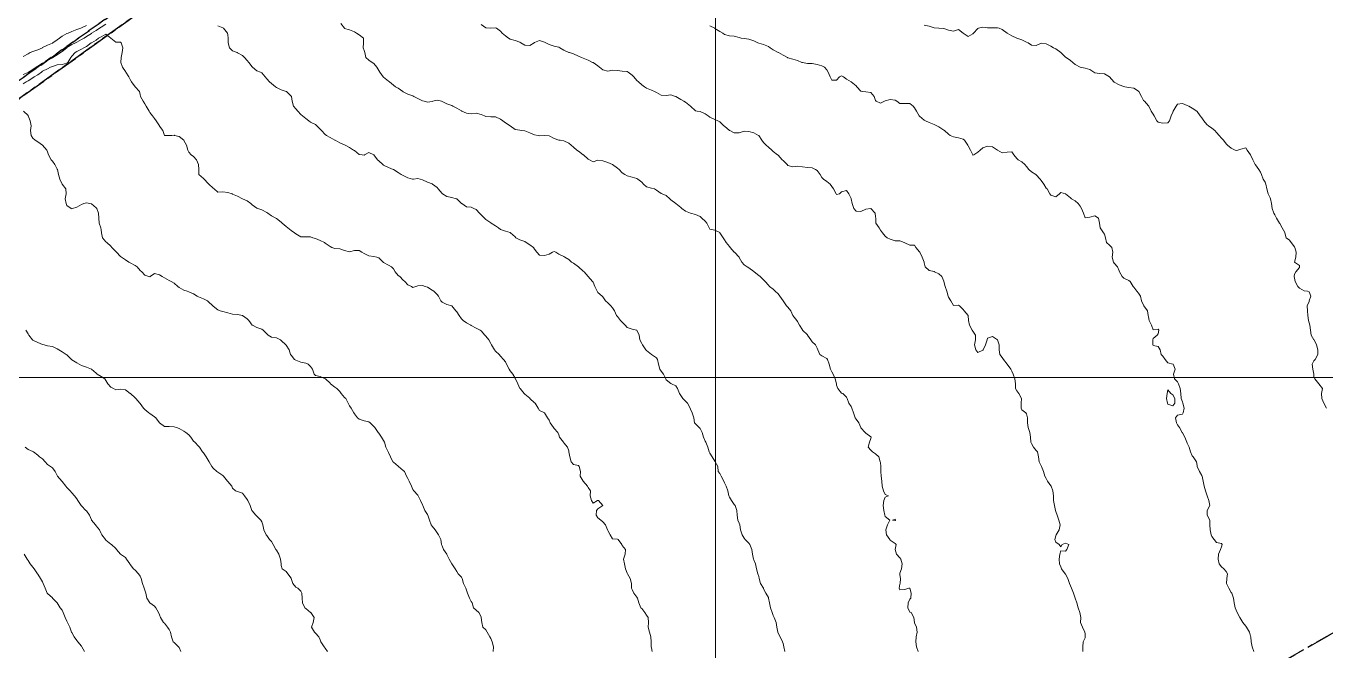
# Model space of a CAD drawing. Header units: centimetres. Extents: x 0 to 642158, y -847 to 649707.
# Drawn here: x 616796 to 616929.5, y 620159.4 to 620223.5 of the extents above; entities that cross this region are included whole.
import ezdxf

# ---------------------------------------------------------------- set-up
doc = ezdxf.new("R2010")
doc.units = ezdxf.units.CM
doc.header["$MEASUREMENT"] = 0
doc.linetypes.add('CENTERX2', pattern=[4, 2.5, -0.5, 0.5, -0.5])
doc.linetypes.add('JIS_02_0.7', pattern=[1.35, 0.75, -0.6])
for name, color, linetype, lineweight in [('MEV_grille', 254, 'Continuous', 9), ('WAL_parcellaire agricole', 7, 'JIS_02_0.7', 25), ('WAL_topographie 0.5', 253, 'Continuous', 20)]:
    doc.layers.add(name, color=color, linetype=linetype, lineweight=lineweight)
doc.layers.add('SPW_parcellaire cadastral', color=7, linetype='CENTERX2', lineweight=25, true_color=0xff0542)

# ---------------------------------------------------------------- blocks, each defined once
blk = doc.blocks.new('*U114')
at = {"layer": 'MEV_grille', "transparency": 33554687}
blk.add_lwpolyline([(-1338.46, 0), (1338.46, 0)], dxfattribs=at)
blk = doc.blocks.new('*U115')
at = {"layer": 'MEV_grille', "color": 0, "linetype": 'ByBlock', "lineweight": -2, "transparency": 16777216}
blk.add_blockref('*U114', (0, -2200), dxfattribs=at)
blk = doc.blocks.new('*U112')
at = {"layer": 'MEV_grille', "transparency": 33554687}
blk.add_lwpolyline([(0, 1825.48), (0, -1825.48)], dxfattribs=at)
blk = doc.blocks.new('*U113')
at = {"layer": 'MEV_grille', "color": 0, "linetype": 'ByBlock', "lineweight": -2, "transparency": 16777216}
blk.add_blockref('*U112', (1500, 0), dxfattribs=at)

msp = doc.modelspace()

# ---------------------------------------------------------------- linework, layer by layer
at = {"layer": 'SPW_parcellaire cadastral'}
for points in [[(616769.84, 620197.71), (616764.5, 620209.9), (616896.22, 620300.61), (616901.93, 620292.5), (616883.91, 620279.59), (616769.84, 620197.71)], [(616824.17, 620098.85), (616769.84, 620197.71), (616883.91, 620279.59), (616937.39, 620218.04), (616968.01, 620182.81), (616963.37, 620180.07), (616958.5, 620177.2), (616913.73, 620151.81), (616824.17, 620098.85)], [(617079.45, 620008.28), (617057.7, 619995.03), (617037.02, 619981.82), (616913.73, 620151.81), (616958.5, 620177.2), (617079.45, 620008.28)]]:
    msp.add_lwpolyline(points, dxfattribs=at)
at = {"layer": 'WAL_parcellaire agricole'}
for points in [[(616814.97, 620053.63), (616740.96, 620187.28), (616763.87, 620197.62), (616785.45, 620210.87), (616845.95, 620253.88), (616873.45, 620272.88), (616895.44, 620289.89), (616917.19, 620305.47), (616928.44, 620312.22), (616940.44, 620291.39), (616945.86, 620276.47), (616947.7, 620267.47), (616936.95, 620221.39), (616939.07, 620211.43), (616952.95, 620195.39), (616968.96, 620184.09), (616986.58, 620171.86), (617004.36, 620160.6), (617008.46, 620154.4)], [(616917.19, 620305.47), (616895.44, 620289.89), (616873.45, 620272.88), (616845.95, 620253.88), (616785.45, 620210.87)]]:
    msp.add_lwpolyline(points, dxfattribs=at)
at = {"layer": 'WAL_topographie 0.5'}
for points in [[(616795.75, 620218.51), (616796.25, 620218.72), (616796.3, 620218.75), (616796.75, 620219.01), (616797.1, 620219.25), (616797.25, 620219.36), (616797.75, 620219.67), (616797.91, 620219.75), (616798.25, 620219.93), (616798.75, 620220.23), (616798.79, 620220.25), (616799.25, 620220.53), (616799.6, 620220.75), (616799.75, 620220.85), (616800.23, 620221.25), (616800.25, 620221.26), (616800.75, 620221.57), (616801.12, 620221.75), (616801.25, 620221.82), (616801.75, 620222.09), (616802.01, 620222.25), (616802.25, 620222.4), (616802.75, 620222.73), (616802.78, 620222.75), (616803.25, 620223.03), (616803.6, 620223.25), (616803.75, 620223.35), (616804.25, 620223.67)], [(616828.36, 620223.75), (616828.72, 620223.25), (616828.75, 620223.21), (616829.25, 620223.08), (616829.75, 620222.89), (616829.98, 620222.75), (616830.25, 620222.56), (616830.67, 620222.25), (616830.69, 620221.75), (616830.65, 620221.25), (616830.75, 620220.96), (616830.81, 620220.75), (616830.93, 620220.25), (616831.25, 620219.98), (616831.58, 620219.75), (616831.75, 620219.64), (616832.06, 620219.25), (616832.25, 620218.91), (616832.36, 620218.75), (616832.72, 620218.25), (616832.75, 620218.23), (616833.25, 620217.83), (616833.34, 620217.75), (616833.75, 620217.41), (616833.98, 620217.25), (616834.25, 620217.09), (616834.72, 620216.75), (616834.75, 620216.73), (616835.25, 620216.48), (616835.75, 620216.31), (616835.86, 620216.25), (616836.25, 620216.05), (616836.75, 620215.79), (616836.92, 620215.75), (616837.25, 620215.67), (616837.75, 620215.73), (616837.81, 620215.75), (616838.25, 620215.88), (616838.69, 620215.75), (616838.75, 620215.74), (616839.25, 620215.5), (616839.75, 620215.32), (616839.87, 620215.25), (616840.25, 620215.05), (616840.75, 620214.76), (616840.77, 620214.75), (616841.25, 620214.54), (616841.75, 620214.46), (616842.25, 620214.53), (616842.75, 620214.39), (616843.09, 620214.25), (616843.25, 620214.19), (616843.75, 620214.16), (616844.25, 620214.15), (616844.75, 620213.93), (616844.98, 620213.75), (616845.25, 620213.53), (616845.75, 620213.25), (616845.75, 620213.25), (616846.25, 620212.87), (616846.75, 620212.78), (616846.92, 620212.75), (616847.25, 620212.71), (616847.75, 620212.5), (616848.25, 620212.31), (616848.61, 620212.25), (616848.75, 620212.22), (616849.25, 620212.24), (616849.75, 620212.22), (616850.25, 620211.94), (616850.75, 620211.77), (616850.88, 620211.75), (616851.25, 620211.7), (616851.75, 620211.44), (616852.01, 620211.25), (616852.25, 620211.04), (616852.58, 620210.75), (616852.75, 620210.64), (616853.25, 620210.26), (616853.27, 620210.25), (616853.75, 620209.81), (616853.88, 620209.75), (616854.25, 620209.55), (616854.75, 620209.72), (616855.25, 620209.64), (616855.75, 620209.46), (616856.25, 620209.26), (616856.26, 620209.25), (616856.75, 620208.9), (616856.92, 620208.75), (616857.25, 620208.42), (616857.51, 620208.25), (616857.75, 620208.09), (616858.25, 620207.95), (616858.75, 620207.81), (616858.85, 620207.75), (616859.25, 620207.44), (616859.44, 620207.25), (616859.75, 620206.98), (616860.25, 620206.85), (616860.54, 620206.75), (616860.75, 620206.64), (616861.25, 620206.3), (616861.36, 620206.25), (616861.75, 620206.07), (616862.12, 620205.75), (616862.25, 620205.62), (616862.75, 620205.25), (616862.75, 620205.25), (616863.25, 620204.85), (616863.35, 620204.75), (616863.75, 620204.46), (616864.25, 620204.25), (616864.25, 620204.25), (616864.75, 620204.13), (616865.25, 620203.92), (616865.43, 620203.75), (616865.75, 620203.44), (616865.92, 620203.25), (616866.17, 620202.75), (616866.25, 620202.61), (616866.75, 620202.51), (616867.25, 620202.28), (616867.27, 620202.25), (616867.61, 620201.75), (616867.75, 620201.53), (616867.93, 620201.25), (616868.25, 620200.84), (616868.31, 620200.75), (616868.75, 620200.27), (616868.78, 620200.25), (616869.24, 620199.75), (616869.25, 620199.73), (616869.51, 620199.25), (616869.75, 620198.95), (616870.07, 620198.75), (616870.25, 620198.65), (616870.75, 620198.27), (616870.78, 620198.25), (616871.25, 620197.88), (616871.41, 620197.75), (616871.75, 620197.43), (616871.9, 620197.25), (616872.25, 620196.86), (616872.37, 620196.75), (616872.75, 620196.48), (616872.95, 620196.25), (616873.25, 620195.98), (616873.42, 620195.75), (616873.75, 620195.25), (616873.75, 620195.25), (616874.11, 620194.75), (616874.25, 620194.6), (616874.54, 620194.25), (616874.75, 620193.75), (616874.75, 620193.75), (616875.17, 620193.25), (616875.25, 620193.14), (616875.44, 620192.75), (616875.75, 620192.29), (616875.76, 620192.25), (616876.25, 620191.76), (616876.26, 620191.75), (616876.59, 620191.25), (616876.75, 620191.06), (616877.08, 620190.75), (616877.25, 620190.4), (616877.32, 620190.25), (616877.54, 620189.75), (616877.75, 620189.61), (616878.25, 620189.34), (616878.32, 620189.25), (616878.48, 620188.75), (616878.61, 620188.25), (616878.75, 620187.98), (616878.88, 620187.75), (616879.1, 620187.25), (616879.23, 620186.75), (616879.25, 620186.6), (616879.36, 620186.25), (616879.75, 620185.8), (616879.89, 620185.75), (616880.25, 620185.39), (616880.32, 620185.25), (616880.51, 620184.75), (616880.75, 620184.41), (616880.81, 620184.25), (616880.98, 620183.75), (616881.17, 620183.25), (616881.25, 620183.1), (616881.53, 620182.75), (616881.74, 620182.25), (616881.75, 620182.23), (616882.18, 620181.75), (616882.25, 620181.68), (616882.75, 620181.29), (616882.79, 620181.25), (616882.75, 620181.12), (616882.62, 620180.75), (616882.48, 620180.25), (616882.75, 620179.92), (616882.93, 620179.75), (616883.25, 620179.54), (616883.58, 620179.25), (616883.73, 620178.75), (616883.75, 620178.65), (616883.79, 620178.25), (616883.79, 620177.75), (616883.81, 620177.25), (616883.89, 620176.75), (616883.92, 620176.25), (616884.07, 620175.75), (616884.25, 620175.38), (616884.58, 620175.25), (616884.25, 620175.12), (616884.09, 620174.75), (616884.04, 620174.25), (616884.09, 620173.75), (616884.21, 620173.25), (616884.25, 620173.13), (616884.7, 620172.75), (616884.46, 620172.25), (616884.31, 620171.75), (616884.37, 620171.25), (616884.7, 620170.75), (616884.75, 620170.69), (616885.25, 620170.36), (616885.37, 620170.25), (616885.25, 620169.75), (616885.41, 620169.25), (616885.75, 620168.88), (616885.83, 620168.75), (616885.97, 620168.25), (616885.9, 620167.75), (616885.75, 620167.29), (616885.73, 620167.25), (616885.75, 620167.12), (616885.8, 620166.75), (616885.78, 620166.25), (616885.75, 620166.17), (616885.68, 620165.75), (616885.75, 620165.58), (616886.25, 620165.62), (616886.65, 620165.75), (616886.75, 620165.78), (616886.77, 620165.75), (616886.92, 620165.25), (616886.86, 620164.75), (616886.75, 620164.62), (616886.6, 620164.25), (616886.55, 620163.75), (616886.75, 620163.3), (616886.92, 620163.25), (616887.17, 620162.75), (616887.23, 620162.25), (616887.25, 620162.19), (616887.46, 620161.75), (616887.52, 620161.25), (616887.42, 620160.75), (616887.37, 620160.25), (616887.46, 620159.75), (616887.61, 620159.25)], [(616795.75, 620220.34), (616796.25, 620220.64), (616796.48, 620220.75), (616796.75, 620220.85), (616797.25, 620221.03), (616797.73, 620221.25), (616797.75, 620221.26), (616798.25, 620221.51), (616798.75, 620221.73), (616798.79, 620221.75), (616799.25, 620222.05), (616799.47, 620222.25), (616799.75, 620222.44), (616800.25, 620222.7), (616800.37, 620222.75), (616800.75, 620222.93), (616801.25, 620223.13), (616801.67, 620223.25), (616801.75, 620223.28), (616802.25, 620223.52)], [(616795.75, 620217.54), (616796.05, 620217.75), (616796.25, 620217.87), (616796.75, 620218.16), (616796.89, 620218.25), (616797.25, 620218.48), (616797.63, 620218.75), (616797.75, 620218.83), (616798.25, 620219.08), (616798.57, 620219.25), (616798.75, 620219.34), (616799.25, 620219.51), (616799.75, 620219.53), (616800.25, 620219.66), (616800.34, 620219.75), (616800.65, 620220.25), (616800.75, 620220.38), (616801.09, 620220.75), (616801.25, 620220.85), (616801.75, 620221.1), (616801.98, 620221.25), (616802.25, 620221.38), (616802.72, 620221.75), (616802.75, 620221.77), (616803.25, 620222.04), (616803.5, 620222.25), (616803.75, 620222.38), (616804.25, 620222.63), (616804.74, 620222.25), (616804.75, 620222.22), (616805.25, 620221.81), (616805.75, 620221.81), (616805.81, 620221.75), (616805.98, 620221.25), (616805.93, 620220.75), (616805.81, 620220.25), (616805.78, 620219.75), (616805.96, 620219.25), (616806.25, 620218.82), (616806.29, 620218.75), (616806.59, 620218.25), (616806.75, 620217.99), (616806.87, 620217.75), (616807.25, 620217.25), (616807.25, 620217.25), (616807.68, 620216.75), (616807.75, 620216.44), (616807.8, 620216.25), (616808.08, 620215.75), (616808.25, 620215.5), (616808.39, 620215.25), (616808.68, 620214.75), (616808.75, 620214.61), (616809.03, 620214.25), (616809.25, 620213.98), (616809.4, 620213.75), (616809.73, 620213.25), (616809.75, 620213.21), (616810.09, 620212.75), (616810.25, 620212.25), (616810.25, 620212.25), (616810.75, 620212.23), (616811, 620212.25), (616811.25, 620212.27), (616811.3, 620212.25), (616811.75, 620212.13), (616812.23, 620211.75), (616812.25, 620211.73), (616812.53, 620211.25), (616812.65, 620210.75), (616812.75, 620210.54), (616812.99, 620210.25), (616813.25, 620210.07), (616813.54, 620209.75), (616813.75, 620209.28), (616813.76, 620209.25), (616813.79, 620208.75), (616813.79, 620208.25), (616814.25, 620207.83), (616814.34, 620207.75), (616814.75, 620207.3), (616814.8, 620207.25), (616815.25, 620206.82), (616815.36, 620206.75), (616815.75, 620206.43), (616816.25, 620206.47), (616816.75, 620206.39), (616817.2, 620206.25), (616817.25, 620206.23), (616817.75, 620206), (616818.25, 620205.75), (616818.25, 620205.75), (616818.75, 620205.53), (616819.12, 620205.25), (616819.25, 620205.11), (616819.75, 620204.78), (616819.83, 620204.75), (616820.25, 620204.61), (616820.75, 620204.35), (616820.87, 620204.25), (616821.25, 620203.98), (616821.68, 620203.75), (616821.75, 620203.71), (616822.25, 620203.34), (616822.34, 620203.25), (616822.75, 620202.89), (616822.93, 620202.75), (616823.25, 620202.49), (616823.62, 620202.25), (616823.75, 620202.16), (616824.25, 620201.84), (616824.75, 620201.82), (616825.25, 620201.85), (616825.47, 620201.75), (616825.75, 620201.67), (616826.25, 620201.45), (616826.68, 620201.25), (616826.75, 620201.2), (616827.25, 620200.84), (616827.44, 620200.75), (616827.75, 620200.65), (616828.25, 620200.6), (616828.75, 620200.44), (616829.25, 620200.3), (616829.75, 620200.45), (616830.25, 620200.45), (616830.53, 620200.25), (616830.75, 620200.14), (616831.25, 620199.87), (616831.75, 620199.81), (616832.06, 620199.75), (616832.25, 620199.69), (616832.69, 620199.25), (616832.75, 620199.19), (616833.25, 620198.93), (616833.55, 620198.75), (616833.75, 620198.56), (616833.95, 620198.25), (616834.25, 620197.88), (616834.4, 620197.75), (616834.75, 620197.38), (616834.92, 620197.25), (616835.25, 620196.91), (616835.6, 620196.75), (616835.75, 620196.65), (616836.05, 620196.75), (616836.25, 620196.82), (616836.75, 620196.84), (616837.02, 620196.75), (616837.25, 620196.66), (616837.75, 620196.35), (616837.89, 620196.25), (616838.25, 620195.9), (616838.39, 620195.75), (616838.64, 620195.25), (616838.75, 620195.13), (616839.25, 620194.89), (616839.75, 620194.75), (616839.75, 620194.75), (616840.17, 620194.25), (616840.25, 620194.14), (616840.51, 620193.75), (616840.75, 620193.4), (616840.9, 620193.25), (616841.25, 620193.01), (616841.69, 620192.75), (616841.75, 620192.72), (616842.25, 620192.47), (616842.65, 620192.25), (616842.75, 620192.2), (616843.15, 620191.75), (616843.25, 620191.63), (616843.55, 620191.25), (616843.75, 620190.89), (616843.82, 620190.75), (616844.12, 620190.25), (616844.25, 620190.09), (616844.6, 620189.75), (616844.75, 620189.59), (616845.05, 620189.25), (616845.25, 620189), (616845.38, 620188.75), (616845.63, 620188.25), (616845.75, 620188.08), (616846.03, 620187.75), (616846.25, 620187.34), (616846.3, 620187.25), (616846.52, 620186.75), (616846.75, 620186.27), (616846.77, 620186.25), (616847.18, 620185.75), (616847.25, 620185.67), (616847.75, 620185.28), (616847.77, 620185.25), (616848.25, 620184.8), (616848.3, 620184.75), (616848.62, 620184.25), (616848.75, 620184.01), (616849.25, 620183.75), (616849.25, 620183.75), (616849.58, 620183.25), (616849.75, 620183), (616849.86, 620182.75), (616850.2, 620182.25), (616850.25, 620182.17), (616850.63, 620181.75), (616850.75, 620181.5), (616850.82, 620181.25), (616851.2, 620180.75), (616851.25, 620180.68), (616851.62, 620180.25), (616851.75, 620179.85), (616851.77, 620179.75), (616851.85, 620179.25), (616852.02, 620178.75), (616852.25, 620178.46), (616852.75, 620178.36), (616852.84, 620178.25), (616852.95, 620177.75), (616852.93, 620177.25), (616853.25, 620176.75), (616853.25, 620176.75), (616853.68, 620176.25), (616853.75, 620176.11), (616854, 620175.75), (616853.97, 620175.25), (616854.1, 620174.75), (616854.25, 620174.5), (616854.69, 620174.75), (616854.75, 620174.78), (616854.82, 620174.75), (616855.25, 620174.25), (616855.25, 620174.25), (616855.25, 620174.25), (616854.75, 620173.92), (616854.61, 620173.75), (616854.58, 620173.25), (616854.75, 620172.99), (616855.06, 620172.75), (616855.25, 620172.56), (616855.54, 620172.25), (616855.72, 620171.75), (616855.75, 620171.68), (616856, 620171.25), (616856.25, 620170.82), (616856.75, 620170.78), (616856.82, 620170.75), (616857.21, 620170.25), (616857.25, 620170.15), (616857.58, 620169.75), (616857.54, 620169.25), (616857.39, 620168.75), (616857.48, 620168.25), (616857.59, 620167.75), (616857.75, 620167.29), (616857.77, 620167.25), (616858.06, 620166.75), (616858.18, 620166.25), (616858.2, 620165.75), (616858.25, 620165.62), (616858.43, 620165.25), (616858.75, 620164.85), (616858.81, 620164.75), (616858.94, 620164.25), (616859.17, 620163.75), (616859.25, 620163.67), (616859.58, 620163.25), (616859.75, 620162.99), (616859.89, 620162.75), (616859.94, 620162.25), (616859.9, 620161.75), (616860.03, 620161.25), (616860.19, 620160.75), (616860.2, 620160.25), (616860.22, 620159.75), (616860.25, 620159.62), (616860.33, 620159.25)], [(616815.75, 620223.51), (616816.25, 620223.3), (616816.31, 620223.25), (616816.72, 620222.75), (616816.75, 620222.56), (616816.81, 620222.25), (616816.81, 620221.75), (616816.94, 620221.25), (616817.25, 620220.92), (616817.71, 620220.75), (616817.75, 620220.74), (616818.25, 620220.45), (616818.47, 620220.25), (616818.75, 620219.95), (616818.93, 620219.75), (616819.25, 620219.29), (616819.28, 620219.25), (616819.75, 620218.89), (616820.11, 620218.75), (616820.25, 620218.67), (616820.6, 620218.25), (616820.75, 620218.07), (616821.03, 620217.75), (616821.25, 620217.59), (616821.64, 620217.25), (616821.75, 620217.17), (616822.25, 620216.93), (616822.75, 620216.76), (616822.77, 620216.75), (616823.25, 620216.29), (616823.28, 620216.25), (616823.38, 620215.75), (616823.49, 620215.25), (616823.75, 620214.99), (616823.93, 620214.75), (616824.25, 620214.41), (616824.42, 620214.25), (616824.75, 620213.97), (616825.07, 620213.75), (616825.25, 620213.61), (616825.75, 620213.36), (616825.89, 620213.25), (616826.25, 620212.9), (616826.38, 620212.75), (616826.75, 620212.36), (616826.9, 620212.25), (616827.25, 620212.02), (616827.75, 620211.77), (616827.78, 620211.75), (616828.25, 620211.48), (616828.75, 620211.27), (616828.79, 620211.25), (616829.25, 620211), (616829.67, 620210.75), (616829.75, 620210.7), (616830.25, 620210.29), (616830.55, 620210.25), (616830.75, 620210.22), (616830.8, 620210.25), (616831.25, 620210.51), (616831.75, 620210.26), (616831.76, 620210.25), (616832.13, 620209.75), (616832.25, 620209.63), (616832.68, 620209.25), (616832.75, 620209.2), (616833.25, 620208.94), (616833.73, 620208.75), (616833.75, 620208.74), (616834.25, 620208.43), (616834.54, 620208.25), (616834.75, 620208.14), (616835.25, 620207.88), (616835.71, 620207.75), (616835.75, 620207.74), (616835.82, 620207.75), (616836.25, 620207.83), (616836.52, 620207.75), (616836.75, 620207.68), (616837.25, 620207.46), (616837.75, 620207.27), (616837.78, 620207.25), (616838.25, 620206.9), (616838.36, 620206.75), (616838.75, 620206.28), (616838.79, 620206.25), (616839.25, 620205.99), (616839.75, 620205.88), (616840.21, 620205.75), (616840.25, 620205.74), (616840.75, 620205.27), (616840.78, 620205.25), (616841.25, 620204.9), (616841.75, 620204.87), (616842, 620204.75), (616842.25, 620204.64), (616842.6, 620204.25), (616842.75, 620204.08), (616843.12, 620203.75), (616843.25, 620203.63), (616843.75, 620203.28), (616843.79, 620203.25), (616844.25, 620202.95), (616844.53, 620202.75), (616844.75, 620202.6), (616845.25, 620202.41), (616845.75, 620202.27), (616845.79, 620202.25), (616846.25, 620201.83), (616846.32, 620201.75), (616846.75, 620201.52), (616847.25, 620201.37), (616847.39, 620201.25), (616847.75, 620201.02), (616848.14, 620200.75), (616848.25, 620200.58), (616848.49, 620200.25), (616848.75, 620199.96), (616849.25, 620199.91), (616849.75, 620200.04), (616850.1, 620200.25), (616850.25, 620200.33), (616850.43, 620200.25), (616850.75, 620200.07), (616851.25, 620199.8), (616851.36, 620199.75), (616851.75, 620199.51), (616852.05, 620199.25), (616852.25, 620199.12), (616852.75, 620198.75), (616852.75, 620198.75), (616853.25, 620198.32), (616853.33, 620198.25), (616853.75, 620197.75), (616853.75, 620197.75), (616854.2, 620197.25), (616854.25, 620197.17), (616854.43, 620196.75), (616854.67, 620196.25), (616854.75, 620196.11), (616855.19, 620195.75), (616855.25, 620195.69), (616855.54, 620195.25), (616855.75, 620195.05), (616856.07, 620194.75), (616856.25, 620194.54), (616856.44, 620194.25), (616856.67, 620193.75), (616856.75, 620193.64), (616857.06, 620193.25), (616857.25, 620193.07), (616857.56, 620192.75), (616857.75, 620192.54), (616858.25, 620192.35), (616858.75, 620192.25), (616858.75, 620192.25), (616858.98, 620191.75), (616859.06, 620191.25), (616859.25, 620190.9), (616859.31, 620190.75), (616859.67, 620190.25), (616859.75, 620190.18), (616860.25, 620189.75), (616860.25, 620189.75), (616860.75, 620189.42), (616860.88, 620189.25), (616860.97, 620188.75), (616861.11, 620188.25), (616861.25, 620188.03), (616861.47, 620187.75), (616861.71, 620187.25), (616861.75, 620187.16), (616862.25, 620186.78), (616862.31, 620186.75), (616862.75, 620186.53), (616862.92, 620186.25), (616863.14, 620185.75), (616863.25, 620185.55), (616863.45, 620185.25), (616863.75, 620184.96), (616863.95, 620184.75), (616864.21, 620184.25), (616864.25, 620184.14), (616864.43, 620183.75), (616864.58, 620183.25), (616864.67, 620182.75), (616864.75, 620182.63), (616865.13, 620182.25), (616865.25, 620182.14), (616865.45, 620181.75), (616865.58, 620181.25), (616865.75, 620180.86), (616865.83, 620180.75), (616866.03, 620180.25), (616866.17, 620179.75), (616866.25, 620179.62), (616866.49, 620179.25), (616866.75, 620178.79), (616866.79, 620178.75), (616867.05, 620178.25), (616867.1, 620177.75), (616867.25, 620177.53), (616867.41, 620177.25), (616867.67, 620176.75), (616867.75, 620176.58), (616867.93, 620176.25), (616868.07, 620175.75), (616868.2, 620175.25), (616868.25, 620175.11), (616868.47, 620174.75), (616868.75, 620174.34), (616868.83, 620174.25), (616869.01, 620173.75), (616869.04, 620173.25), (616869.12, 620172.75), (616869.25, 620172.43), (616869.31, 620172.25), (616869.4, 620171.75), (616869.57, 620171.25), (616869.75, 620170.9), (616869.86, 620170.75), (616870.25, 620170.38), (616870.34, 620170.25), (616870.54, 620169.75), (616870.6, 620169.25), (616870.72, 620168.75), (616870.75, 620168.67), (616870.92, 620168.25), (616871.02, 620167.75), (616871.18, 620167.25), (616871.25, 620166.97), (616871.29, 620166.75), (616871.45, 620166.25), (616871.73, 620165.75), (616871.75, 620165.7), (616872, 620165.25), (616872.25, 620164.8), (616872.27, 620164.75), (616872.35, 620164.25), (616872.45, 620163.75), (616872.63, 620163.25), (616872.75, 620162.96), (616872.83, 620162.75), (616873.04, 620162.25), (616873.11, 620161.75), (616873.2, 620161.25), (616873.25, 620161.14), (616873.47, 620160.75), (616873.7, 620160.25), (616873.75, 620160.08), (616873.83, 620159.75), (616873.95, 620159.25)], [(616842.75, 620223.63), (616843.25, 620223.31), (616843.75, 620223.26), (616844.25, 620223.29), (616844.33, 620223.25), (616844.75, 620222.96), (616844.91, 620222.75), (616845.25, 620222.47), (616845.56, 620222.25), (616845.75, 620222.13), (616846.25, 620222), (616846.75, 620221.84), (616846.85, 620221.75), (616847.25, 620221.51), (616847.75, 620221.48), (616848.2, 620221.75), (616848.25, 620221.79), (616848.75, 620222.01), (616849.25, 620221.83), (616849.4, 620221.75), (616849.75, 620221.58), (616850.25, 620221.42), (616850.75, 620221.3), (616850.85, 620221.25), (616851.25, 620221), (616851.75, 620220.77), (616851.82, 620220.75), (616852.25, 620220.62), (616852.75, 620220.39), (616853.07, 620220.25), (616853.25, 620220.17), (616853.75, 620219.99), (616854.19, 620219.75), (616854.25, 620219.72), (616854.75, 620219.39), (616854.92, 620219.25), (616855.25, 620218.99), (616855.75, 620218.86), (616856.25, 620218.95), (616856.75, 620218.9), (616857.25, 620218.85), (616857.75, 620218.82), (616857.86, 620218.75), (616858.25, 620218.44), (616858.42, 620218.25), (616858.75, 620217.9), (616858.9, 620217.75), (616859.25, 620217.44), (616859.52, 620217.25), (616859.75, 620217.09), (616860.25, 620216.9), (616860.55, 620216.75), (616860.75, 620216.65), (616861.25, 620216.37), (616861.75, 620216.36), (616862.25, 620216.42), (616862.72, 620216.25), (616862.75, 620216.24), (616863.25, 620215.93), (616863.57, 620215.75), (616863.75, 620215.66), (616864.24, 620215.25), (616864.25, 620215.24), (616864.75, 620214.77), (616864.92, 620214.75), (616865.25, 620214.71), (616865.75, 620214.46), (616866.07, 620214.25), (616866.25, 620214.13), (616866.75, 620213.89), (616867.07, 620213.75), (616867.25, 620213.66), (616867.69, 620213.25), (616867.75, 620213.2), (616868.25, 620212.76), (616868.28, 620212.75), (616868.75, 620212.53), (616869.25, 620212.51), (616869.75, 620212.7), (616870.25, 620212.66), (616870.75, 620212.5), (616871.23, 620212.25), (616871.25, 620212.24), (616871.57, 620211.75), (616871.75, 620211.52), (616872.02, 620211.25), (616872.25, 620211.03), (616872.59, 620210.75), (616872.75, 620210.61), (616873.19, 620210.25), (616873.25, 620210.21), (616873.66, 620209.75), (616873.75, 620209.66), (616874.17, 620209.25), (616874.25, 620209.17), (616874.75, 620209.02), (616875.25, 620209.09), (616875.75, 620209.01), (616876.25, 620208.97), (616876.75, 620208.92), (616877.07, 620208.75), (616877.25, 620208.64), (616877.55, 620208.25), (616877.75, 620207.94), (616877.92, 620207.75), (616878.25, 620207.52), (616878.58, 620207.25), (616878.75, 620206.99), (616878.94, 620206.75), (616879.2, 620206.25), (616879.25, 620206.17), (616879.53, 620206.25), (616879.75, 620206.45), (616880.25, 620206.61), (616880.51, 620206.25), (616880.75, 620205.77), (616880.76, 620205.75), (616880.83, 620205.25), (616881.02, 620204.75), (616881.25, 620204.48), (616881.75, 620204.43), (616882.25, 620204.68), (616882.75, 620204.75), (616882.75, 620204.75), (616882.75, 620204.75), (616883.21, 620204.25), (616883.25, 620203.88), (616883.26, 620203.75), (616883.27, 620203.25), (616883.61, 620202.75), (616883.75, 620202.53), (616883.95, 620202.25), (616884.25, 620201.9), (616884.44, 620201.75), (616884.75, 620201.61), (616885.25, 620201.44), (616885.75, 620201.43), (616886.18, 620201.25), (616886.25, 620201.21), (616886.75, 620200.99), (616887.25, 620200.98), (616887.37, 620200.75), (616887.75, 620200.31), (616887.79, 620200.25), (616888.04, 620199.75), (616888.24, 620199.25), (616888.25, 620199.17), (616888.34, 620198.75), (616888.75, 620198.37), (616889.25, 620198.28), (616889.3, 620198.25), (616889.75, 620198.04), (616890.04, 620197.75), (616890.25, 620197.27), (616890.26, 620197.25), (616890.4, 620196.75), (616890.57, 620196.25), (616890.71, 620195.75), (616890.75, 620195.64), (616890.99, 620195.25), (616891.25, 620194.78), (616891.75, 620194.82), (616891.88, 620194.75), (616892.25, 620194.38), (616892.34, 620194.25), (616892.75, 620193.75), (616892.75, 620193.75), (616892.79, 620193.25), (616892.89, 620192.75), (616893.17, 620192.25), (616893.25, 620192.14), (616893.51, 620191.75), (616893.49, 620191.25), (616893.41, 620190.75), (616893.55, 620190.25), (616893.75, 620189.97), (616894.25, 620190.2), (616894.29, 620190.25), (616894.52, 620190.75), (616894.7, 620191.25), (616894.75, 620191.44), (616895.25, 620191.62), (616895.75, 620191.27), (616895.76, 620191.25), (616895.93, 620190.75), (616895.92, 620190.25), (616896, 620189.75), (616896.25, 620189.44), (616896.38, 620189.25), (616896.75, 620188.77), (616896.77, 620188.75), (616897.13, 620188.25), (616897.25, 620188.06), (616897.38, 620187.75), (616897.56, 620187.25), (616897.61, 620186.75), (616897.62, 620186.25), (616897.75, 620186.04), (616897.97, 620185.75), (616898.23, 620185.25), (616898.2, 620184.75), (616898.19, 620184.25), (616898.25, 620184.08), (616898.68, 620183.75), (616898.75, 620183.65), (616898.86, 620183.25), (616898.85, 620182.75), (616898.91, 620182.25), (616899.1, 620181.75), (616899.16, 620181.25), (616899.19, 620180.75), (616899.25, 620180.62), (616899.46, 620180.25), (616899.75, 620179.89), (616899.86, 620179.75), (616899.96, 620179.25), (616900.05, 620178.75), (616900.25, 620178.34), (616900.29, 620178.25), (616900.5, 620177.75), (616900.64, 620177.25), (616900.75, 620177.01), (616900.89, 620176.75), (616901.25, 620176.27), (616901.26, 620176.25), (616901.43, 620175.75), (616901.5, 620175.25), (616901.53, 620174.75), (616901.6, 620174.25), (616901.73, 620173.75), (616901.75, 620173.65), (616901.89, 620173.25), (616902.06, 620172.75), (616902.2, 620172.25), (616902.1, 620171.75), (616901.8, 620171.25), (616901.75, 620171.12), (616901.66, 620170.75), (616901.75, 620170.48), (616902.11, 620170.25), (616902.25, 620170), (616902.42, 620170.25), (616902.75, 620170.4), (616903.08, 620170.25), (616902.88, 620169.75), (616902.75, 620169.57), (616902.25, 620169.61), (616902.15, 620169.25), (616902.11, 620168.75), (616902.13, 620168.25), (616902.25, 620167.96), (616902.35, 620167.75), (616902.71, 620167.25), (616902.75, 620167.19), (616902.98, 620166.75), (616903.15, 620166.25), (616903.25, 620166), (616903.37, 620165.75), (616903.56, 620165.25), (616903.73, 620164.75), (616903.75, 620164.72), (616903.91, 620164.25), (616904.04, 620163.75), (616904.21, 620163.25), (616904.25, 620163.11), (616904.31, 620162.75), (616904.3, 620162.25), (616904.49, 620161.75), (616904.74, 620161.25), (616904.75, 620161.08), (616904.78, 620160.75), (616904.75, 620160.67), (616904.57, 620160.25), (616904.53, 620159.75), (616904.52, 620159.25)], [(616866.25, 620223.5), (616866.74, 620223.25), (616866.75, 620223.24), (616867.25, 620222.93), (616867.56, 620222.75), (616867.75, 620222.62), (616868.25, 620222.49), (616868.75, 620222.43), (616869.25, 620222.3), (616869.47, 620222.25), (616869.75, 620222.2), (616870.25, 620222.12), (616870.75, 620221.97), (616871.17, 620221.75), (616871.25, 620221.72), (616871.75, 620221.58), (616872.25, 620221.39), (616872.42, 620221.25), (616872.75, 620221.05), (616873.25, 620220.76), (616873.27, 620220.75), (616873.75, 620220.48), (616874.2, 620220.25), (616874.25, 620220.23), (616874.75, 620220.07), (616875.25, 620219.93), (616875.69, 620219.75), (616875.75, 620219.73), (616876.25, 620219.65), (616876.75, 620219.62), (616877.25, 620219.52), (616877.75, 620219.39), (616878.02, 620219.25), (616878.25, 620218.97), (616878.37, 620218.75), (616878.59, 620218.25), (616878.75, 620217.92), (616879.25, 620217.91), (616879.56, 620218.25), (616879.75, 620218.35), (616879.95, 620218.25), (616880.25, 620218.01), (616880.75, 620217.75), (616880.75, 620217.75), (616881.25, 620217.35), (616881.31, 620217.25), (616881.75, 620216.78), (616881.94, 620216.75), (616882.25, 620216.71), (616882.75, 620216.65), (616883.12, 620216.25), (616883.25, 620215.82), (616883.3, 620215.75), (616883.75, 620215.57), (616884.15, 620215.75), (616884.25, 620215.79), (616884.75, 620215.93), (616885.25, 620215.86), (616885.44, 620215.75), (616885.75, 620215.53), (616886.25, 620215.52), (616886.75, 620215.53), (616887.1, 620215.25), (616887.25, 620215.09), (616887.45, 620214.75), (616887.72, 620214.25), (616887.75, 620214.21), (616888.25, 620213.81), (616888.36, 620213.75), (616888.75, 620213.57), (616889.25, 620213.38), (616889.54, 620213.25), (616889.75, 620213.14), (616890.25, 620212.8), (616890.33, 620212.75), (616890.75, 620212.39), (616890.91, 620212.25), (616891.25, 620212.09), (616891.75, 620212), (616892.25, 620211.87), (616892.38, 620211.75), (616892.72, 620211.25), (616892.75, 620211.18), (616893, 620210.75), (616893.22, 620210.25), (616893.25, 620210.21), (616893.32, 620210.25), (616893.75, 620210.54), (616894, 620210.75), (616894.25, 620210.98), (616894.75, 620211.14), (616895.25, 620211.09), (616895.75, 620210.75), (616895.75, 620210.75), (616896.25, 620210.46), (616896.75, 620210.53), (616897.25, 620210.55), (616897.44, 620210.25), (616897.75, 620209.87), (616897.88, 620209.75), (616898.25, 620209.52), (616898.57, 620209.25), (616898.75, 620209.05), (616898.98, 620208.75), (616899.25, 620208.51), (616899.7, 620208.25), (616899.75, 620208.21), (616900.14, 620207.75), (616900.25, 620207.61), (616900.53, 620207.25), (616900.75, 620206.85), (616900.85, 620206.75), (616901.13, 620206.25), (616901.25, 620206.12), (616901.75, 620205.94), (616902.14, 620206.25), (616902.25, 620206.38), (616902.75, 620206.25), (616902.75, 620206.25), (616903.25, 620205.84), (616903.36, 620205.75), (616903.75, 620205.54), (616904.05, 620205.25), (616904.25, 620204.98), (616904.4, 620204.75), (616904.61, 620204.25), (616904.75, 620203.79), (616905.25, 620203.85), (616905.75, 620204), (616906.12, 620203.75), (616906.25, 620203.25), (616906.25, 620203.25), (616906.29, 620202.75), (616906.66, 620202.25), (616906.75, 620202.11), (616906.85, 620201.75), (616906.94, 620201.25), (616907.25, 620200.99), (616907.49, 620200.75), (616907.62, 620200.25), (616907.55, 620199.75), (616907.68, 620199.25), (616907.75, 620199.14), (616908.09, 620198.75), (616908.25, 620198.34), (616908.28, 620198.25), (616908.56, 620197.75), (616908.75, 620197.59), (616909.25, 620197.34), (616909.39, 620197.25), (616909.7, 620196.75), (616909.75, 620196.67), (616910.08, 620196.25), (616910.25, 620196.04), (616910.43, 620195.75), (616910.54, 620195.25), (616910.75, 620194.81), (616910.79, 620194.75), (616911.16, 620194.25), (616911.23, 620193.75), (616911.25, 620193.62), (616911.34, 620193.25), (616911.56, 620192.75), (616911.75, 620192.3), (616912.25, 620192.35), (616912.32, 620192.25), (616912.25, 620191.88), (616912.17, 620191.75), (616911.75, 620191.39), (616911.72, 620191.25), (616911.7, 620190.75), (616911.75, 620190.67), (616912.25, 620190.58), (616912.47, 620190.25), (616912.57, 620189.75), (616912.75, 620189.57), (616912.97, 620189.25), (616913.25, 620188.9), (616913.75, 620188.77), (616913.78, 620188.75), (616914, 620188.25), (616913.82, 620187.75), (616913.94, 620187.25), (616914.25, 620186.94), (616914.35, 620186.75), (616914.5, 620186.25), (616914.6, 620185.75), (616914.61, 620185.25), (616914.75, 620184.88), (616914.78, 620184.75), (616914.93, 620184.25), (616914.83, 620183.75), (616914.75, 620183.63), (616914.25, 620183.54), (616914.03, 620183.25), (616914.15, 620182.75), (616914.25, 620182.55), (616914.44, 620182.25), (616914.73, 620181.75), (616914.75, 620181.7), (616915, 620181.25), (616915.21, 620180.75), (616915.25, 620180.65), (616915.44, 620180.25), (616915.56, 620179.75), (616915.75, 620179.36), (616915.86, 620179.25), (616916.2, 620178.75), (616916.25, 620178.35), (616916.27, 620178.25), (616916.51, 620177.75), (616916.75, 620177.33), (616916.78, 620177.25), (616916.88, 620176.75), (616916.97, 620176.25), (616917.11, 620175.75), (616917.25, 620175.35), (616917.28, 620175.25), (616917.46, 620174.75), (616917.57, 620174.25), (616917.3, 620173.75), (616917.3, 620173.25), (616917.57, 620172.75), (616917.56, 620172.25), (616917.58, 620171.75), (616917.69, 620171.25), (616917.75, 620171.07), (616918.02, 620170.75), (616918.25, 620170.45), (616918.75, 620170.36), (616918.83, 620170.25), (616918.75, 620170), (616918.66, 620169.75), (616918.46, 620169.25), (616918.43, 620168.75), (616918.52, 620168.25), (616918.75, 620167.96), (616919, 620167.75), (616919.25, 620167.46), (616919.37, 620167.25), (616919.3, 620166.75), (616919.28, 620166.25), (616919.5, 620165.75), (616919.75, 620165.33), (616919.81, 620165.25), (616919.99, 620164.75), (616920.06, 620164.25), (616920.17, 620163.75), (616920.25, 620163.52), (616920.37, 620163.25), (616920.63, 620162.75), (616920.75, 620162.57), (616920.96, 620162.25), (616921.25, 620161.87), (616921.33, 620161.75), (616921.62, 620161.25), (616921.75, 620160.83), (616921.77, 620160.75), (616921.8, 620160.25), (616921.9, 620159.75), (616922.08, 620159.25)], [(616888.25, 620223.57), (616888.75, 620223.45), (616889.25, 620223.28), (616889.75, 620223.25), (616889.75, 620223.25), (616890.25, 620223.23), (616890.75, 620223.07), (616891.25, 620222.94), (616891.75, 620223.12), (616892.25, 620222.75), (616892.25, 620222.75), (616892.75, 620222.42), (616893.25, 620222.68), (616893.31, 620222.75), (616893.75, 620223.23), (616893.83, 620223.25), (616894.25, 620223.35), (616894.75, 620223.28), (616895.25, 620223.31), (616895.75, 620223.31), (616895.94, 620223.25), (616896.25, 620223.13), (616896.75, 620222.75), (616896.75, 620222.75), (616897.25, 620222.46), (616897.75, 620222.25), (616897.75, 620222.25), (616898.25, 620222.07), (616898.75, 620221.84), (616898.91, 620221.75), (616899.25, 620221.51), (616899.75, 620221.48), (616900.25, 620221.71), (616900.75, 620221.65), (616901.25, 620221.41), (616901.5, 620221.25), (616901.75, 620221.13), (616902.25, 620220.75), (616902.25, 620220.75), (616902.75, 620220.3), (616902.81, 620220.25), (616903.25, 620219.94), (616903.51, 620219.75), (616903.75, 620219.52), (616904.25, 620219.25), (616904.25, 620219.25), (616904.75, 620219.14), (616905.25, 620219), (616905.64, 620218.75), (616905.75, 620218.68), (616906.25, 620218.59), (616906.75, 620218.57), (616907.25, 620218.27), (616907.27, 620218.25), (616907.71, 620217.75), (616907.75, 620217.71), (616908.25, 620217.43), (616908.75, 620217.27), (616908.85, 620217.25), (616909.25, 620217.18), (616909.75, 620217.1), (616910.25, 620216.78), (616910.27, 620216.75), (616910.54, 620216.25), (616910.75, 620215.85), (616910.84, 620215.75), (616911.25, 620215.3), (616911.29, 620215.25), (616911.55, 620214.75), (616911.75, 620214.42), (616911.86, 620214.25), (616912.13, 620213.75), (616912.25, 620213.62), (616912.75, 620213.49), (616913.25, 620213.54), (616913.43, 620213.75), (616913.6, 620214.25), (616913.75, 620214.65), (616913.8, 620214.75), (616914.11, 620215.25), (616914.25, 620215.46), (616914.75, 620215.54), (616915.25, 620215.33), (616915.39, 620215.25), (616915.75, 620215.06), (616916.21, 620214.75), (616916.25, 620214.71), (616916.58, 620214.25), (616916.75, 620214.04), (616916.95, 620213.75), (616917.25, 620213.38), (616917.42, 620213.25), (616917.75, 620213), (616918.06, 620212.75), (616918.25, 620212.55), (616918.51, 620212.25), (616918.75, 620211.95), (616918.98, 620211.75), (616919.25, 620211.4), (616919.38, 620211.25), (616919.75, 620210.95), (616920.16, 620210.75), (616920.25, 620210.71), (616920.45, 620210.75), (616920.75, 620210.83), (616921.25, 620210.96), (616921.39, 620210.75), (616921.75, 620210.25), (616921.75, 620210.25), (616921.99, 620209.75), (616922.22, 620209.25), (616922.25, 620209.22), (616922.59, 620208.75), (616922.75, 620208.46), (616922.86, 620208.25), (616923.05, 620207.75), (616923.25, 620207.44), (616923.32, 620207.25), (616923.42, 620206.75), (616923.55, 620206.25), (616923.75, 620205.83), (616923.78, 620205.75), (616923.89, 620205.25), (616923.96, 620204.75), (616924.13, 620204.25), (616924.25, 620204.1), (616924.39, 620203.75), (616924.71, 620203.25), (616924.75, 620203.19), (616925, 620202.75), (616925.25, 620202.28), (616925.26, 620202.25), (616925.4, 620201.75), (616925.75, 620201.48), (616925.9, 620201.25), (616926.25, 620200.81), (616926.28, 620200.75), (616926.41, 620200.25), (616926.4, 620199.75), (616926.25, 620199.25), (616926.75, 620198.88), (616926.78, 620198.75), (616926.75, 620198.68), (616926.38, 620198.25), (616926.25, 620198), (616926.22, 620197.75), (616926.25, 620197.58), (616926.32, 620197.25), (616926.59, 620196.75), (616926.75, 620196.55), (616927.25, 620196.3), (616927.58, 620196.25), (616927.75, 620196.2), (616927.92, 620195.75), (616927.77, 620195.25), (616927.75, 620195.2), (616927.56, 620194.75), (616927.57, 620194.25), (616927.61, 620193.75), (616927.69, 620193.25), (616927.75, 620193), (616927.82, 620192.75), (616927.89, 620192.25), (616927.96, 620191.75), (616928.25, 620191.27), (616928.26, 620191.25), (616928.52, 620190.75), (616928.64, 620190.25), (616928.65, 620189.75), (616928.38, 620189.25), (616928.25, 620189.12), (616928.07, 620188.75), (616928.13, 620188.25), (616928.22, 620187.75), (616928.25, 620187.5), (616928.35, 620187.25), (616928.75, 620186.75), (616928.75, 620186.75), (616929.11, 620186.25), (616929.04, 620185.75), (616929.06, 620185.25), (616929.25, 620184.75), (616929.25, 620184.75), (616929.52, 620184.25)], [(616795.78, 620214.75), (616796.25, 620214.28), (616796.26, 620214.25), (616796.48, 620213.75), (616796.57, 620213.25), (616796.5, 620212.75), (616796.58, 620212.25), (616796.75, 620211.97), (616796.99, 620211.75), (616797.25, 620211.58), (616797.75, 620211.25), (616797.75, 620211.25), (616798.18, 620210.75), (616798.25, 620210.57), (616798.35, 620210.25), (616798.62, 620209.75), (616798.75, 620209.6), (616799, 620209.25), (616799.25, 620208.77), (616799.26, 620208.75), (616799.38, 620208.25), (616799.5, 620207.75), (616799.75, 620207.25), (616799.75, 620207.25), (616800.14, 620206.75), (616800.15, 620206.25), (616800.05, 620205.75), (616800.16, 620205.25), (616800.25, 620205.06), (616800.68, 620204.75), (616800.75, 620204.72), (616800.82, 620204.75), (616801.25, 620204.89), (616801.75, 620205.17), (616801.98, 620205.25), (616802.25, 620205.32), (616802.58, 620205.25), (616802.75, 620205.21), (616803.25, 620204.82), (616803.31, 620204.75), (616803.5, 620204.25), (616803.51, 620203.75), (616803.56, 620203.25), (616803.72, 620202.75), (616803.75, 620202.56), (616803.8, 620202.25), (616803.91, 620201.75), (616804.25, 620201.33), (616804.33, 620201.25), (616804.75, 620200.87), (616804.85, 620200.75), (616805.25, 620200.33), (616805.33, 620200.25), (616805.75, 620199.83), (616805.84, 620199.75), (616806.25, 620199.46), (616806.61, 620199.25), (616806.75, 620199.16), (616807.25, 620198.89), (616807.44, 620198.75), (616807.75, 620198.39), (616807.94, 620198.25), (616808.25, 620197.89), (616808.65, 620197.75), (616808.75, 620197.72), (616808.79, 620197.75), (616809.25, 620198.07), (616809.75, 620197.94), (616810.01, 620197.75), (616810.25, 620197.61), (616810.75, 620197.35), (616810.95, 620197.25), (616811.25, 620197.07), (616811.64, 620196.75), (616811.75, 620196.65), (616812.25, 620196.35), (616812.6, 620196.25), (616812.75, 620196.19), (616813.25, 620196), (616813.61, 620195.75), (616813.75, 620195.66), (616814.25, 620195.47), (616814.67, 620195.25), (616814.75, 620195.2), (616815.21, 620194.75), (616815.25, 620194.71), (616815.75, 620194.34), (616815.96, 620194.25), (616816.25, 620194.17), (616816.75, 620194.05), (616817.25, 620193.91), (616817.75, 620193.85), (616818.25, 620193.75), (616818.25, 620193.75), (616818.75, 620193.43), (616818.93, 620193.25), (616819.25, 620192.78), (616819.29, 620192.75), (616819.75, 620192.51), (616820.25, 620192.37), (616820.4, 620192.25), (616820.75, 620191.86), (616820.9, 620191.75), (616821.25, 620191.55), (616821.75, 620191.46), (616822.15, 620191.25), (616822.25, 620191.2), (616822.71, 620190.75), (616822.75, 620190.7), (616823.04, 620190.25), (616823.21, 620189.75), (616823.25, 620189.67), (616823.6, 620189.25), (616823.75, 620189.16), (616824.25, 620188.97), (616824.75, 620188.86), (616824.99, 620188.75), (616825.25, 620188.51), (616825.46, 620188.25), (616825.62, 620187.75), (616825.75, 620187.59), (616826.25, 620187.49), (616826.75, 620187.27), (616826.77, 620187.25), (616827.25, 620186.8), (616827.3, 620186.75), (616827.75, 620186.41), (616827.95, 620186.25), (616828.25, 620185.96), (616828.41, 620185.75), (616828.75, 620185.35), (616828.86, 620185.25), (616829.11, 620184.75), (616829.25, 620184.5), (616829.42, 620184.25), (616829.7, 620183.75), (616829.75, 620183.67), (616830.08, 620183.25), (616830.25, 620183.1), (616830.75, 620182.94), (616831.25, 620182.83), (616831.36, 620182.75), (616831.75, 620182.36), (616831.84, 620182.25), (616832.19, 620181.75), (616832.25, 620181.68), (616832.52, 620181.25), (616832.75, 620180.94), (616832.85, 620180.75), (616832.99, 620180.25), (616833.21, 620179.75), (616833.25, 620179.68), (616833.46, 620179.25), (616833.71, 620178.75), (616833.75, 620178.7), (616834.25, 620178.28), (616834.28, 620178.25), (616834.75, 620177.86), (616834.88, 620177.75), (616835.11, 620177.25), (616835.25, 620177.04), (616835.39, 620176.75), (616835.6, 620176.25), (616835.75, 620175.89), (616835.84, 620175.75), (616836.25, 620175.3), (616836.29, 620175.25), (616836.55, 620174.75), (616836.75, 620174.33), (616836.79, 620174.25), (616836.97, 620173.75), (616837.25, 620173.32), (616837.29, 620173.25), (616837.46, 620172.75), (616837.63, 620172.25), (616837.75, 620172.13), (616838.05, 620171.75), (616838.25, 620171.45), (616838.4, 620171.25), (616838.62, 620170.75), (616838.69, 620170.25), (616838.75, 620170.11), (616838.9, 620169.75), (616839.24, 620169.25), (616839.25, 620169.23), (616839.48, 620168.75), (616839.75, 620168.27), (616839.77, 620168.25), (616840.11, 620167.75), (616840.25, 620167.46), (616840.42, 620167.25), (616840.75, 620166.88), (616840.81, 620166.75), (616840.94, 620166.25), (616841.19, 620165.75), (616841.25, 620165.57), (616841.35, 620165.25), (616841.56, 620164.75), (616841.75, 620164.41), (616841.83, 620164.25), (616841.98, 620163.75), (616842.25, 620163.51), (616842.54, 620163.25), (616842.75, 620162.81), (616842.77, 620162.75), (616842.85, 620162.25), (616842.94, 620161.75), (616843.25, 620161.47), (616843.39, 620161.25), (616843.66, 620160.75), (616843.75, 620160.6), (616843.9, 620160.25), (616844.02, 620159.75), (616844.01, 620159.25)], [(616796.03, 620192.25), (616796.25, 620191.89), (616796.35, 620191.75), (616796.71, 620191.25), (616796.75, 620191.21), (616797.25, 620191), (616797.75, 620190.79), (616797.9, 620190.75), (616798.25, 620190.65), (616798.75, 620190.57), (616799.25, 620190.34), (616799.42, 620190.25), (616799.75, 620190.04), (616800.18, 620189.75), (616800.25, 620189.71), (616800.72, 620189.25), (616800.75, 620189.22), (616801.25, 620188.9), (616801.5, 620188.75), (616801.75, 620188.62), (616802.25, 620188.47), (616802.75, 620188.26), (616802.77, 620188.25), (616803.25, 620187.84), (616803.36, 620187.75), (616803.75, 620187.5), (616804.14, 620187.25), (616804.25, 620187.07), (616804.45, 620186.75), (616804.75, 620186.4), (616805.02, 620186.25), (616805.25, 620186.14), (616805.75, 620186.19), (616806.25, 620186.12), (616806.75, 620185.76), (616806.76, 620185.75), (616807.25, 620185.3), (616807.3, 620185.25), (616807.72, 620184.75), (616807.75, 620184.72), (616808.12, 620184.25), (616808.25, 620184.11), (616808.66, 620183.75), (616808.75, 620183.68), (616809.25, 620183.35), (616809.38, 620183.25), (616809.75, 620182.75), (616809.75, 620182.75), (616810.25, 620182.36), (616810.75, 620182.35), (616811.25, 620182.34), (616811.5, 620182.25), (616811.75, 620182.17), (616812.25, 620181.9), (616812.45, 620181.75), (616812.75, 620181.5), (616812.95, 620181.25), (616813.25, 620180.85), (616813.36, 620180.75), (616813.75, 620180.36), (616813.84, 620180.25), (616814.15, 620179.75), (616814.25, 620179.66), (616814.54, 620179.25), (616814.75, 620178.89), (616814.83, 620178.75), (616815.12, 620178.25), (616815.25, 620178.07), (616815.63, 620177.75), (616815.75, 620177.67), (616816.25, 620177.34), (616816.32, 620177.25), (616816.73, 620176.75), (616816.75, 620176.72), (616817.18, 620176.25), (616817.25, 620176.04), (616817.54, 620175.75), (616817.75, 620175.68), (616818.25, 620175.52), (616818.47, 620175.25), (616818.75, 620174.85), (616818.8, 620174.75), (616819.06, 620174.25), (616819.24, 620173.75), (616819.25, 620173.72), (616819.62, 620173.25), (616819.75, 620173.14), (616820.15, 620172.75), (616820.25, 620172.56), (616820.34, 620172.25), (616820.47, 620171.75), (616820.68, 620171.25), (616820.75, 620171.16), (616821.05, 620170.75), (616821.25, 620170.55), (616821.43, 620170.25), (616821.69, 620169.75), (616821.75, 620169.65), (616821.98, 620169.25), (616822.18, 620168.75), (616822.23, 620168.25), (616822.25, 620168.08), (616822.33, 620167.75), (616822.75, 620167.48), (616822.92, 620167.25), (616823.25, 620166.78), (616823.26, 620166.75), (616823.43, 620166.25), (616823.75, 620165.87), (616823.95, 620165.75), (616824.25, 620165.45), (616824.37, 620165.25), (616824.39, 620164.75), (616824.42, 620164.25), (616824.65, 620163.75), (616824.75, 620163.66), (616825.25, 620163.28), (616825.28, 620163.25), (616825.62, 620162.75), (616825.51, 620162.25), (616825.34, 620161.75), (616825.65, 620161.25), (616825.75, 620161.15), (616826.11, 620160.75), (616826.25, 620160.45), (616826.31, 620160.25), (616826.65, 620159.75), (616826.75, 620159.61), (616827, 620159.25)], [(616913.75, 620184.48), (616913.96, 620184.75), (616913.96, 620185.25), (616913.75, 620185.62), (616913.55, 620185.75), (616913.25, 620186.12), (616913.18, 620185.75), (616913.1, 620185.25), (616913.2, 620184.75), (616913.25, 620184.64), (616913.75, 620184.48)], [(616795.97, 620180.25), (616796.25, 620180.01), (616796.75, 620179.8), (616796.82, 620179.75), (616797.25, 620179.41), (616797.44, 620179.25), (616797.75, 620179.03), (616798, 620178.75), (616798.25, 620178.46), (616798.55, 620178.25), (616798.75, 620178.11), (616799.02, 620177.75), (616799.25, 620177.32), (616799.29, 620177.25), (616799.71, 620176.75), (616799.75, 620176.7), (616800.12, 620176.25), (616800.25, 620176.11), (616800.57, 620175.75), (616800.75, 620175.56), (616801.02, 620175.25), (616801.25, 620174.95), (616801.38, 620174.75), (616801.7, 620174.25), (616801.75, 620174.2), (616802.19, 620173.75), (616802.25, 620173.69), (616802.56, 620173.25), (616802.75, 620172.79), (616802.77, 620172.75), (616803.18, 620172.25), (616803.25, 620172.16), (616803.58, 620171.75), (616803.75, 620171.37), (616803.83, 620171.25), (616804.2, 620170.75), (616804.25, 620170.7), (616804.75, 620170.29), (616804.82, 620170.25), (616805.25, 620169.82), (616805.32, 620169.75), (616805.75, 620169.25), (616805.75, 620169.25), (616806.25, 620168.92), (616806.35, 620168.75), (616806.69, 620168.25), (616806.75, 620168.19), (616807.09, 620167.75), (616807.25, 620167.62), (616807.58, 620167.25), (616807.75, 620166.98), (616807.87, 620166.75), (616808.01, 620166.25), (616808.18, 620165.75), (616808.25, 620165.55), (616808.34, 620165.25), (616808.43, 620164.75), (616808.75, 620164.27), (616808.77, 620164.25), (616809.25, 620163.9), (616809.37, 620163.75), (616809.65, 620163.25), (616809.75, 620163.04), (616809.86, 620162.75), (616810.17, 620162.25), (616810.25, 620162.17), (616810.58, 620161.75), (616810.75, 620161.51), (616810.88, 620161.25), (616810.98, 620160.75), (616811.16, 620160.25), (616811.25, 620160.17), (616811.69, 620159.75), (616811.75, 620159.66), (616811.93, 620159.25)], [(616885.29, 620172.75), (616885.25, 620172.72), (616885, 620172.75), (616885.25, 620172.85), (616885.29, 620172.75)], [(616795.87, 620169.25), (616796.16, 620168.75), (616796.25, 620168.6), (616796.46, 620168.25), (616796.75, 620167.93), (616796.89, 620167.75), (616797.22, 620167.25), (616797.25, 620167.19), (616797.53, 620166.75), (616797.75, 620166.4), (616797.82, 620166.25), (616798, 620165.75), (616798.22, 620165.25), (616798.25, 620165.23), (616798.75, 620164.76), (616798.76, 620164.75), (616799.25, 620164.25), (616799.25, 620164.25), (616799.56, 620163.75), (616799.75, 620163.49), (616799.87, 620163.25), (616800.05, 620162.75), (616800.25, 620162.37), (616800.31, 620162.25), (616800.54, 620161.75), (616800.73, 620161.25), (616800.75, 620161.2), (616800.98, 620160.75), (616801.25, 620160.39), (616801.36, 620160.25), (616801.75, 620159.8), (616801.79, 620159.75), (616802.05, 620159.25)]]:
    msp.add_lwpolyline(points, dxfattribs=at)

# ---------------------------------------------------------------- block references
at = {"layer": 'MEV_grille', "transparency": 33554687}
for name, p in [('*U113', (615366.81, 620593.64)), ('*U115', (616669.48, 622387.38))]:
    msp.add_blockref(name, p, dxfattribs=at)

doc.saveas('drawing.dxf')
